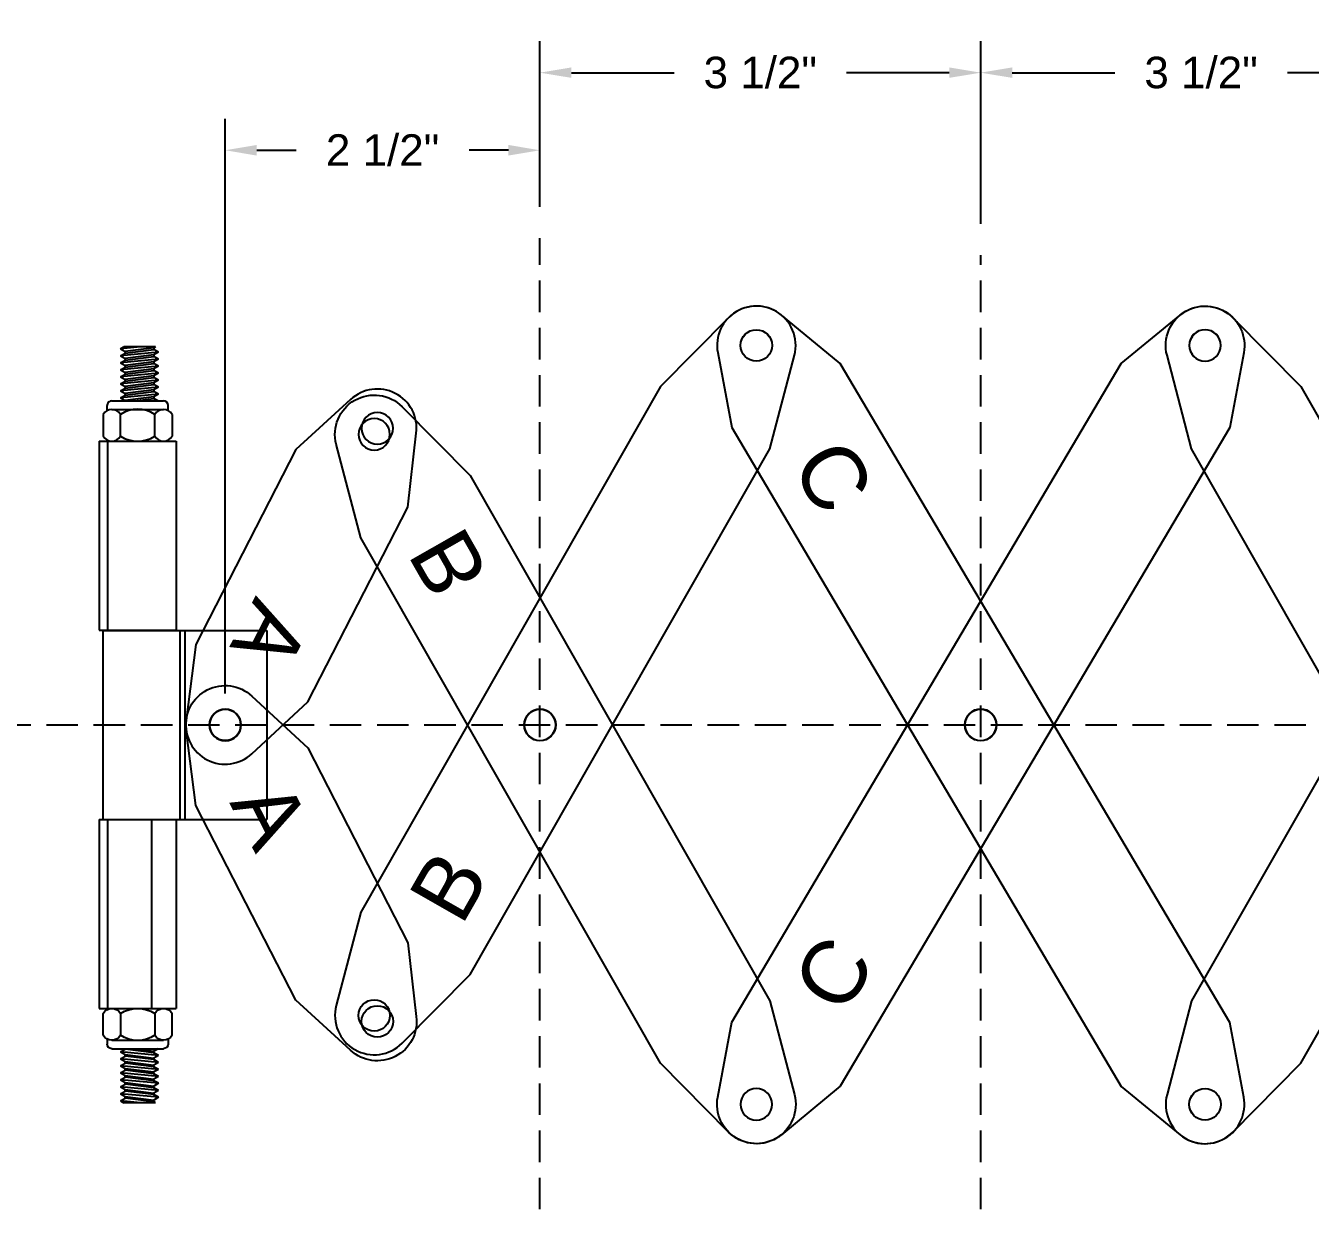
# Model space of a CAD drawing. Header units: inches. Extents: x 1.1 to 32.6, y -12.5 to 22.4.
# Drawn here: x 12.75 to 22.95, y 12.98 to 22.38 of the extents above; entities that cross this region are included whole.
import ezdxf

# ---------------------------------------------------------------- set-up
doc = ezdxf.new("R2010")
doc.units = ezdxf.units.IN
doc.header["$MEASUREMENT"] = 0
doc.linetypes.add('HIDDEN', pattern=[0.375, 0.25, -0.125])
for name, color, linetype in [('Anchors', 4, 'Continuous'), ('Conditions', 1, 'Continuous'), ('Dimensions', 3, 'Continuous'), ('Text', 2, 'Continuous')]:
    doc.layers.add(name, color=color, linetype=linetype)
doc.styles.add('Arial', font='arial.ttf')
doc.dimstyles.new('Arial', dxfattribs={"dimtxt": 0.25, "dimasz": 0.25, "dimexe": 0.25, "dimexo": 0.25, "dimgap": 0.25, "dimtad": 0, "dimtih": 1, "dimtoh": 1, "dimdec": 4, "dimzin": 0, "dimdsep": 46, "dimlunit": 4, "dimtxsty": 'Arial', "dimcen": 0.25, "dimadec": 0, "dimazin": 0, "dimtfac": 1, "dimtdec": 4, "dimtofl": 0, "dimtmove": 0, "dimatfit": 3, "dimfxl": 0, "dimfrac": 2, "dimtolj": 1, "dimtzin": 0, "dimarcsym": 0})

# ---------------------------------------------------------------- blocks, each defined once
blk = doc.blocks.new('*D16')
at = {"layer": 'Defpoints', "color": 0}
for p in [(16.834, 21.387), (16.834, 20.689), (14.335, 16.824)]:
    blk.add_point(p, dxfattribs=at)
at = {"layer": 'Dimensions', "color": 0, "lineweight": -2}
for p, q in [((14.335, 17.074), (14.335, 21.637)), ((16.834, 20.939), (16.834, 21.637)), ((14.585, 21.387), (14.898, 21.387)), ((16.584, 21.387), (16.272, 21.387))]:
    blk.add_line(p, q, dxfattribs=at)
at = {"layer": 'Dimensions', "color": 0}
for points in [[(14.585, 21.429), (14.585, 21.345), (14.335, 21.387)], [(16.584, 21.429), (16.584, 21.345), (16.834, 21.387)]]:
    blk.add_solid(points, dxfattribs=at)
at = {"layer": 'Dimensions', "color": 0, "insert": (15.585, 21.387), "char_height": 0.25, "attachment_point": 5, "style": 'Arial'}
blk.add_mtext('\\A1;2 1/2"', dxfattribs=at)
blk = doc.blocks.new('HLN516S')
at = {"layer": 'Anchors'}
for p, q in [((-0.205, 0.32), (0.205, 0.32)), ((-0.274, 0.213), (-0.274, 0.04)), ((-0.242, 0.244), (-0.242, 0.283)), ((-0.205, 0.253), (0.205, 0.253)), ((-0.137, 0.04), (-0.137, 0.213)), ((0.137, 0.04), (0.137, 0.213)), ((0.242, 0.244), (0.242, 0.283)), ((0.274, 0.213), (0.274, 0.04)), ((-0.205, 0), (0.205, 0))]:
    blk.add_line(p, q, dxfattribs=at)
for centre, radius, start, end in [((-0.205, 0.283), 0.037, 90, 180), ((0.205, 0.283), 0.037, 0, 90), ((-0.205, 0.175), 0.0783, 29.0208, 150.9792), ((0, 0.001), 0.253, 57.1911, 122.8089), ((0.205, 0.175), 0.0783, 29.0208, 150.9792), ((-0.205, 0.078), 0.0783, 209.0208, 330.9792), ((0, 0.253), 0.253, 237.1911, 302.8089), ((0.205, 0.078), 0.0783, 209.0208, 330.9792)]:
    blk.add_arc(centre, radius, start, end, dxfattribs=at)
blk = doc.blocks.new('BL-14B&C')
for p, q in [((71.097, 26.473), (70.487, 26.473)), ((70.487, 26.473), (70.487, 24.973)), ((71.032, 26.473), (71.032, 24.973)), ((71.097, 26.473), (71.097, 24.973)), ((71.067, 24.97), (69.767, 24.97)), ((69.767, 24.97), (69.767, 23.47)), ((70.417, 24.97), (70.417, 23.47)), ((70.457, 24.97), (70.457, 23.47)), ((71.097, 24.973), (70.487, 24.973)), ((71.067, 24.97), (71.067, 23.47)), ((71.067, 23.47), (69.767, 23.47)), ((71.097, 23.469), (70.487, 23.469)), ((70.487, 23.469), (70.487, 21.969)), ((70.682, 23.469), (70.682, 21.969)), ((71.032, 23.469), (71.032, 21.969)), ((71.097, 23.469), (71.097, 21.969)), ((71.097, 21.969), (70.487, 21.969))]:
    blk.add_line(p, q)
blk.add_circle((70.096, 24.22), 0.125)
at = {"layer": 'Anchors'}
for p, q in [((70.627, 27.18), (70.664, 27.201)), ((70.627, 27.18), (70.927, 27.152)), ((70.627, 27.18), (70.664, 27.158)), ((70.627, 27.124), (70.664, 27.145)), ((70.65, 27.222), (70.664, 27.214)), ((70.65, 27.222), (70.902, 27.222)), ((70.664, 27.214), (70.664, 27.201)), ((70.664, 27.214), (70.89, 27.186)), ((70.89, 27.173), (70.664, 27.201)), ((70.664, 27.158), (70.664, 27.145)), ((70.664, 27.158), (70.89, 27.131)), ((70.89, 27.117), (70.664, 27.145)), ((70.769, 27.222), (70.927, 27.207)), ((70.927, 27.207), (70.89, 27.186)), ((70.89, 27.186), (70.89, 27.173)), ((70.927, 27.152), (70.89, 27.173)), ((70.927, 27.152), (70.89, 27.131)), ((70.927, 27.207), (70.902, 27.222)), ((70.627, 27.124), (70.664, 27.103)), ((70.627, 27.124), (70.927, 27.096)), ((70.627, 27.068), (70.664, 27.09)), ((70.627, 27.068), (70.664, 27.047)), ((70.627, 27.068), (70.927, 27.041)), ((70.627, 27.013), (70.664, 27.034)), ((70.664, 27.103), (70.664, 27.09)), ((70.664, 27.103), (70.89, 27.075)), ((70.89, 27.062), (70.664, 27.09)), ((70.664, 27.047), (70.664, 27.034)), ((70.664, 27.047), (70.89, 27.019)), ((70.89, 27.006), (70.664, 27.034)), ((70.89, 27.131), (70.89, 27.117)), ((70.927, 27.096), (70.89, 27.117)), ((70.927, 27.096), (70.89, 27.075)), ((70.89, 27.075), (70.89, 27.062)), ((70.927, 27.041), (70.89, 27.062)), ((70.927, 27.041), (70.89, 27.019)), ((70.627, 27.013), (70.664, 26.992)), ((70.627, 27.013), (70.927, 26.985)), ((70.627, 26.957), (70.664, 26.979)), ((70.627, 26.957), (70.664, 26.936)), ((70.627, 26.957), (70.927, 26.93)), ((70.664, 26.992), (70.664, 26.979)), ((70.664, 26.992), (70.89, 26.964)), ((70.89, 26.951), (70.664, 26.979)), ((70.664, 26.936), (70.664, 26.923)), ((70.664, 26.936), (70.89, 26.908)), ((70.89, 27.019), (70.89, 27.006)), ((70.927, 26.985), (70.89, 27.006)), ((70.927, 26.985), (70.89, 26.964)), ((70.89, 26.964), (70.89, 26.951)), ((70.927, 26.93), (70.89, 26.951)), ((70.927, 26.93), (70.89, 26.908)), ((70.627, 26.902), (70.664, 26.923)), ((70.627, 26.902), (70.664, 26.881)), ((70.627, 26.902), (70.927, 26.874)), ((70.627, 26.846), (70.664, 26.867)), ((70.627, 26.846), (70.664, 26.825)), ((70.627, 26.846), (70.927, 26.818)), ((70.89, 26.895), (70.664, 26.923)), ((70.664, 26.881), (70.664, 26.867)), ((70.664, 26.881), (70.89, 26.853)), ((70.89, 26.84), (70.664, 26.867)), ((70.89, 26.908), (70.89, 26.895)), ((70.927, 26.874), (70.89, 26.895)), ((70.927, 26.874), (70.89, 26.853)), ((70.89, 26.853), (70.89, 26.84)), ((70.927, 26.818), (70.89, 26.84)), ((70.632, 26.793), (70.664, 26.812)), ((70.664, 26.825), (70.664, 26.812)), ((70.664, 26.825), (70.89, 26.797)), ((70.817, 26.793), (70.664, 26.812)), ((70.927, 26.818), (70.89, 26.797)), ((70.89, 26.797), (70.89, 26.793)), ((70.632, 21.649), (70.664, 21.63)), ((70.817, 21.649), (70.664, 21.63)), ((70.664, 21.617), (70.89, 21.645)), ((70.664, 21.617), (70.664, 21.63)), ((70.89, 21.645), (70.89, 21.649)), ((70.927, 21.624), (70.89, 21.645)), ((70.627, 21.596), (70.927, 21.624)), ((70.627, 21.596), (70.664, 21.617)), ((70.627, 21.596), (70.664, 21.575)), ((70.627, 21.54), (70.927, 21.568)), ((70.627, 21.54), (70.664, 21.562)), ((70.627, 21.54), (70.664, 21.519)), ((70.89, 21.602), (70.664, 21.575)), ((70.664, 21.562), (70.89, 21.589)), ((70.664, 21.562), (70.664, 21.575)), ((70.89, 21.547), (70.664, 21.519)), ((70.664, 21.506), (70.89, 21.534)), ((70.927, 21.624), (70.89, 21.602)), ((70.89, 21.589), (70.89, 21.602)), ((70.927, 21.568), (70.89, 21.589)), ((70.927, 21.568), (70.89, 21.547)), ((70.89, 21.534), (70.89, 21.547)), ((70.927, 21.513), (70.89, 21.534)), ((70.627, 21.485), (70.927, 21.513)), ((70.627, 21.485), (70.664, 21.506)), ((70.627, 21.485), (70.664, 21.464)), ((70.627, 21.429), (70.927, 21.457)), ((70.627, 21.429), (70.664, 21.45)), ((70.627, 21.429), (70.664, 21.408)), ((70.664, 21.506), (70.664, 21.519)), ((70.89, 21.491), (70.664, 21.464)), ((70.664, 21.45), (70.89, 21.478)), ((70.664, 21.45), (70.664, 21.464)), ((70.89, 21.436), (70.664, 21.408)), ((70.664, 21.395), (70.89, 21.423)), ((70.927, 21.513), (70.89, 21.491)), ((70.89, 21.478), (70.89, 21.491)), ((70.927, 21.457), (70.89, 21.478)), ((70.927, 21.457), (70.89, 21.436)), ((70.89, 21.423), (70.89, 21.436)), ((70.927, 21.401), (70.89, 21.423)), ((70.627, 21.374), (70.927, 21.401)), ((70.627, 21.374), (70.664, 21.395)), ((70.627, 21.374), (70.664, 21.352)), ((70.627, 21.318), (70.927, 21.346)), ((70.627, 21.318), (70.664, 21.339)), ((70.664, 21.395), (70.664, 21.408)), ((70.89, 21.38), (70.664, 21.352)), ((70.664, 21.339), (70.89, 21.367)), ((70.664, 21.339), (70.664, 21.352)), ((70.89, 21.325), (70.664, 21.297)), ((70.927, 21.401), (70.89, 21.38)), ((70.89, 21.367), (70.89, 21.38)), ((70.927, 21.346), (70.89, 21.367)), ((70.927, 21.346), (70.89, 21.325)), ((70.89, 21.312), (70.89, 21.325)), ((70.627, 21.318), (70.664, 21.297)), ((70.627, 21.263), (70.927, 21.29)), ((70.627, 21.263), (70.664, 21.284)), ((70.627, 21.263), (70.664, 21.241)), ((70.65, 21.22), (70.664, 21.228)), ((70.65, 21.22), (70.902, 21.22)), ((70.664, 21.284), (70.89, 21.312)), ((70.664, 21.284), (70.664, 21.297)), ((70.89, 21.269), (70.664, 21.241)), ((70.664, 21.228), (70.89, 21.256)), ((70.664, 21.228), (70.664, 21.241)), ((70.769, 21.22), (70.927, 21.235)), ((70.927, 21.29), (70.89, 21.312)), ((70.927, 21.29), (70.89, 21.269)), ((70.89, 21.256), (70.89, 21.269)), ((70.927, 21.235), (70.89, 21.256)), ((70.927, 21.235), (70.902, 21.22))]:
    blk.add_line(p, q, dxfattribs=at)
for p in [(70.664, 27.214), (70.664, 27.158), (70.664, 27.103), (70.664, 27.047), (70.664, 26.992), (70.664, 26.936), (70.664, 26.881), (70.664, 26.825), (70.664, 21.617), (70.664, 21.562), (70.664, 21.506), (70.664, 21.45), (70.664, 21.395), (70.664, 21.339), (70.664, 21.284), (70.664, 21.228)]:
    blk.add_point(p, dxfattribs=at)
at = {"xscale": -1}
blk.add_blockref('HLN516S', (70.792, 26.473), dxfattribs=at)
at = {"rotation": 180}
blk.add_blockref('HLN516S', (70.792, 21.969), dxfattribs=at)
blk = doc.blocks.new('*D22')
at = {"layer": 'Defpoints', "color": 0}
for p in [(23.834, 22.003), (23.834, 20.689), (20.334, 20.553)]:
    blk.add_point(p, dxfattribs=at)
at = {"layer": 'Dimensions', "color": 0, "lineweight": -2}
for p, q in [((20.334, 20.803), (20.334, 22.253)), ((23.834, 20.939), (23.834, 22.253)), ((20.584, 22.003), (21.399, 22.003)), ((23.584, 22.003), (22.769, 22.003))]:
    blk.add_line(p, q, dxfattribs=at)
at = {"layer": 'Dimensions', "color": 0}
for points in [[(20.584, 22.045), (20.584, 21.962), (20.334, 22.003)], [(23.584, 22.045), (23.584, 21.962), (23.834, 22.003)]]:
    blk.add_solid(points, dxfattribs=at)
at = {"layer": 'Dimensions', "color": 0, "insert": (22.084, 22.003), "char_height": 0.25, "attachment_point": 5, "style": 'Arial'}
blk.add_mtext('\\A1;3 1/2"', dxfattribs=at)
blk = doc.blocks.new('*D23')
at = {"layer": 'Defpoints', "color": 0}
for p in [(20.334, 22.003), (16.834, 20.689), (20.334, 20.553)]:
    blk.add_point(p, dxfattribs=at)
at = {"layer": 'Dimensions', "color": 0, "lineweight": -2}
for p, q in [((16.834, 20.939), (16.834, 22.253)), ((20.334, 20.803), (20.334, 22.253)), ((17.084, 22.003), (17.899, 22.003)), ((20.084, 22.003), (19.269, 22.003))]:
    blk.add_line(p, q, dxfattribs=at)
at = {"layer": 'Dimensions', "color": 0}
for points in [[(17.084, 22.045), (17.084, 21.962), (16.834, 22.003)], [(20.084, 22.045), (20.084, 21.962), (20.334, 22.003)]]:
    blk.add_solid(points, dxfattribs=at)
at = {"layer": 'Dimensions', "color": 0, "insert": (18.584, 22.003), "char_height": 0.25, "attachment_point": 5, "style": 'Arial'}
blk.add_mtext('\\A1;3 1/2"', dxfattribs=at)
blk = doc.blocks.new('B')
blk.add_lwpolyline([(31.3, 47.741), (32.041, 47.542), (36.846, 47.542), (37.588, 47.741, 0.767327), (37.588, 48.343), (36.846, 48.542), (32.041, 48.542), (31.3, 48.343, 0.767327)], format="xyb", close=True)
for centre in [(31.381, 48.042), (34.037, 48.042), (37.506, 48.042)]:
    blk.add_circle(centre, 0.125)
at = {"layer": 'Text', "insert": (32.334, 48.288), "char_height": 0.5, "attachment_point": 1, "style": 'Arial'}
blk.add_mtext('B', dxfattribs=at)
blk = doc.blocks.new('A')
blk.add_lwpolyline([(2.754, 0.293, -0.700208), (2.754, -0.293), (2.201, -0.5), (0.462, -0.5), (-0.107, -0.293, -0.700208), (-0.107, 0.293), (0.462, 0.5), (2.201, 0.5)], format="xyb", close=True)
for centre in [(0, 0), (2.647, 0)]:
    blk.add_circle(centre, 0.125)
at = {"layer": 'Text', "insert": (0.563, 0.246), "char_height": 0.5, "attachment_point": 1, "style": 'Arial'}
blk.add_mtext('A', dxfattribs=at)
blk = doc.blocks.new('C')
blk.add_lwpolyline([(38.492, 44.18, 0.700208), (38.492, 44.767), (37.924, 44.973), (31.846, 44.973), (31.277, 44.767, 0.700208), (31.277, 44.18), (31.846, 43.973), (37.924, 43.973)], format="xyb", close=True)
for centre in [(31.384, 44.473), (34.885, 44.473), (38.385, 44.473)]:
    blk.add_circle(centre, 0.125)
at = {"layer": 'Text', "insert": (32.338, 44.719), "char_height": 0.5, "attachment_point": 1, "style": 'Arial'}
blk.add_mtext('C', dxfattribs=at)

msp = doc.modelspace()

# ---------------------------------------------------------------- linework, layer by layer
at = {"linetype": 'HIDDEN'}
for p, q in [((16.834178, 12.976633), (16.834178, 20.68901)), ((20.334178, 12.976633), (20.334178, 20.55291)), ((11.790547, 16.823584), (29.709873, 16.823584))]:
    msp.add_line(p, q, dxfattribs=at)

# ---------------------------------------------------------------- block references
at = {"layer": 'Conditions', "color": 7}
for name, p, rotation in [('B', (41.702043, -36.544695), 60.30111849708158), ('C', (-35.702106, 24.223342), 300.5878915137225), ('B', (-1.033686, 70.191864), 240.3011184970817), ('A', (14.335149, 16.823584), 297.1515821232474)]:
    msp.add_blockref(name, p, dxfattribs=dict(at, rotation=rotation))
at = {"layer": 'Conditions', "color": 7, "xscale": -1}
for name, p, rotation in [('C', (-35.702106, 9.423827), 239.4121084862776), ('B', (-1.033686, -36.544695), 299.6988815029184), ('A', (14.335149, 16.823584), 242.8484178767526), ('B', (41.702043, 70.191864), 119.6988815029183)]:
    msp.add_blockref(name, p, dxfattribs=dict(at, rotation=rotation))
at = {"layer": 'Conditions', "xscale": -1}
msp.add_blockref('BL-14B&C', (84.431623, -7.396868), dxfattribs=at)

# ---------------------------------------------------------------- dimensions: what is measured, and where the dimension line sits
at = {"layer": 'Dimensions'}
for base, p1, p2, picture, middle in [((20.334178, 22.003471), (16.834178, 20.68901), (20.334178, 20.55291), '*D23', (18.584178, 22.003471)), ((23.834178, 22.003471), (20.334178, 20.55291), (23.834178, 20.68901), '*D22', (22.084178, 22.003471)), ((16.834178, 21.386986), (14.335149, 16.823584), (16.834178, 20.68901), '*D16', (15.584664, 21.386986))]:
    dim = msp.add_linear_dim(base=base, p1=p1, p2=p2, dimstyle='Arial', override={"dimpost": ''}, dxfattribs=at)
    dim.commit()
    dim.dimension.update_dxf_attribs({"geometry": picture, "text_midpoint": middle})

doc.saveas('drawing.dxf')
